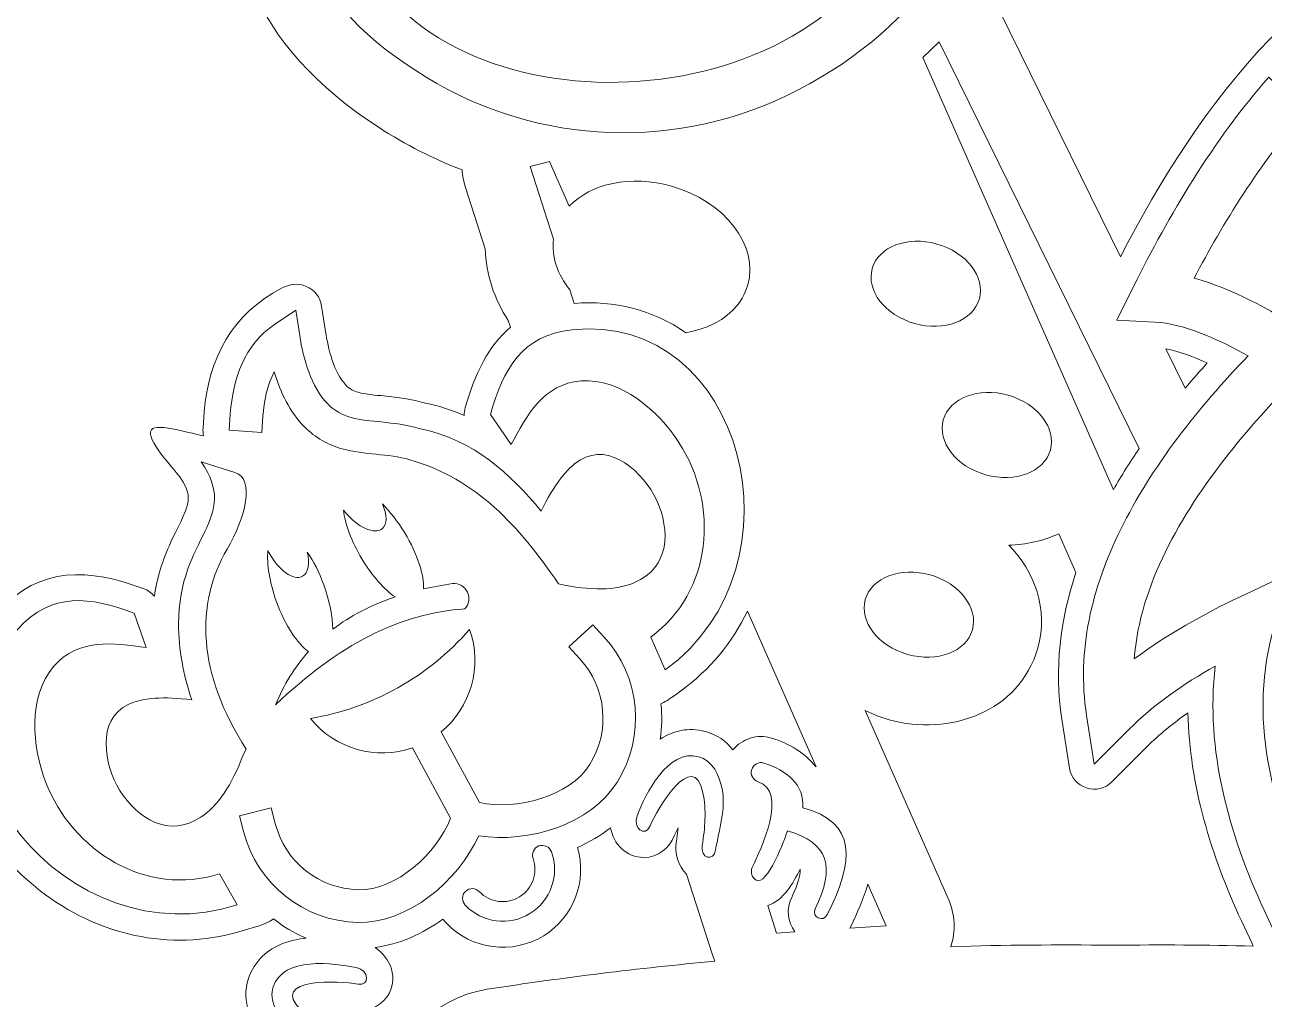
# Model space of a CAD drawing. Header units: millimetres. Extents: x -1461 to 1461, y -777 to 775.
# Drawn here: x 772.28 to 818.69, y -595.21 to -558.74 of the extents above; entities that cross this region are included whole.
import ezdxf

# ---------------------------------------------------------------- set-up
doc = ezdxf.new("R2010")
doc.units = ezdxf.units.MM
doc.header["$MEASUREMENT"] = 0
doc.layers.add('Camada 1', color=7, linetype='Continuous')

msp = doc.modelspace()

# ---------------------------------------------------------------- linework, layer by layer
at = {"layer": 'Camada 1', "color": 250, "lineweight": 20}
for points, knots in [([(691.8605, -626.2493), (691.8605, -626.2493), (691.8605, -775.1065), (691.8605, -775.1065), (691.8605, -775.1065), (691.8605, -775.1065), (931.8605, -775.1065), (931.8605, -775.1065), (931.8605, -775.1065), (931.8605, -775.1065), (931.8605, -626.2493), (931.8605, -626.2493), (931.8605, -626.2493), (931.8605, -626.2493), (928.8605, -626.2493), (928.8605, -626.2493), (928.8605, -626.2493), (928.8605, -626.2493), (928.8605, -497.6779), (928.8605, -497.6779), (928.8605, -497.6779), (928.8605, -497.6779), (931.8605, -497.6779), (931.8605, -497.6779), (931.8605, -497.6779), (931.8605, -497.6779), (931.8605, -465.1065), (931.8605, -465.1065), (931.8605, -465.1065), (931.8605, -465.1065), (691.8605, -465.1065), (691.8605, -465.1065), (691.8605, -465.1065), (691.8605, -465.1065), (691.8605, -497.6779), (691.8605, -497.6779), (691.8605, -497.6779), (691.8605, -497.6779), (694.8605, -497.6779), (694.8605, -497.6779), (694.8605, -497.6779), (694.8605, -497.6779), (694.8605, -626.2493), (694.8605, -626.2493), (694.8605, -626.2493), (694.8605, -626.2493), (691.8605, -626.2493), (691.8605, -626.2493)], [0, 0, 0, 0, 0.0769231, 0.0769231, 0.0769231, 0.0769231, 0.1538462, 0.1538462, 0.1538462, 0.1538462, 0.2307692, 0.2307692, 0.2307692, 0.2307692, 0.3076923, 0.3076923, 0.3076923, 0.3076923, 0.3846154, 0.3846154, 0.3846154, 0.3846154, 0.4615385, 0.4615385, 0.4615385, 0.4615385, 0.5384615, 0.5384615, 0.5384615, 0.5384615, 0.6153846, 0.6153846, 0.6153846, 0.6153846, 0.6923077, 0.6923077, 0.6923077, 0.6923077, 0.7692308, 0.7692308, 0.7692308, 0.7692308, 0.8461538, 0.8461538, 0.8461538, 0.8461538, 1, 1, 1, 1]), ([(780.0967, -523.4378), (778.2254, -524.8048), (777.8983, -527.4819), (778.8673, -529.5716), (778.8673, -529.5716), (779.4244, -530.7725), (780.4065, -531.7722), (781.5682, -532.3018), (781.5682, -532.3018), (781.0234, -532.9673), (780.5572, -533.6968), (780.1696, -534.4728), (780.1696, -534.4728), (779.0584, -533.9412), (777.6865, -534.0838), (776.703, -534.9444), (776.703, -534.9444), (775.1541, -536.2992), (773.9763, -537.9622), (773.3576, -539.9353), (773.3576, -539.9353), (773.028, -540.9866), (772.9475, -541.9935), (773.0852, -543.0838), (773.0852, -543.0838), (773.1803, -543.8348), (773.3829, -544.5697), (773.4606, -545.3193), (773.4606, -545.3193), (773.4863, -545.5622), (773.5066, -545.83), (773.4763, -546.0793), (773.4763, -546.0793), (773.3972, -546.2066), (773.2732, -546.3578), (773.1935, -546.4633), (773.1935, -546.4633), (772.6944, -547.1264), (772.2837, -547.7505), (772.0789, -548.5726), (772.0789, -548.5726), (771.9008, -549.2868), (771.9223, -550.0174), (772.1399, -550.7209), (772.1399, -550.7209), (772.9673, -553.3944), (776.1002, -554.4793), (778.4374, -552.9878), (778.4374, -552.9878), (779.3667, -552.3949), (779.6644, -551.7883), (780.188, -550.9948), (780.188, -550.9948), (780.4261, -550.9093), (780.7548, -550.8338), (780.9605, -550.7677), (780.9605, -550.7677), (780.9605, -550.7677), (781.1281, -550.7089), (781.1281, -550.7089), (781.1281, -550.7089), (778.9822, -555.4018), (780.87, -559.5652), (785.5444, -562.5903), (785.5444, -562.5903), (786.5352, -563.2316), (787.5793, -563.7615), (788.6575, -564.1782), (788.6575, -564.1782), (788.6705, -564.3929), (788.7116, -564.6095), (788.782, -564.8275), (788.782, -564.8275), (788.782, -564.8275), (789.5215, -567.1254), (789.5215, -567.1254), (789.5215, -567.1254), (789.5443, -568.0835), (789.8607, -569.0096), (790.3865, -569.8141), (790.3865, -569.8141), (790.3865, -569.8141), (790.4673, -570.0651), (790.4673, -570.0651), (790.4673, -570.0651), (789.627, -570.7651), (789.1298, -571.8209), (788.7758, -573.063), (788.7758, -573.063), (788.7464, -573.1653), (788.7334, -573.2673), (788.7364, -573.3662), (788.7364, -573.3662), (788.2878, -573.1717), (787.8069, -573.0152), (787.2835, -572.9017), (787.2835, -572.9017), (786.7703, -572.7552), (786.2546, -572.6891), (785.7247, -572.6362), (785.7247, -572.6362), (785.4152, -572.6052), (785.0658, -572.5809), (784.7663, -572.4968), (784.7663, -572.4968), (784.586, -572.4463), (784.451, -572.3771), (784.3182, -572.2431), (784.3182, -572.2431), (783.854, -571.7769), (783.6393, -570.8543), (783.5414, -570.2242), (783.5414, -570.2242), (783.5414, -570.2242), (783.3946, -569.2798), (783.3946, -569.2798), (783.3946, -569.2798), (783.3419, -568.9404), (783.1368, -568.6731), (782.8222, -568.5346), (782.8222, -568.5346), (782.4947, -568.3906), (782.1877, -568.4594), (781.8983, -568.6075), (781.8983, -568.6075), (780.0789, -569.5371), (779.1526, -571.219), (779.0022, -573.2307), (779.0022, -573.2307), (779.0022, -573.2307), (778.9569, -573.8403), (778.9569, -573.8403), (778.9569, -573.8403), (778.9494, -573.9377), (778.9567, -574.0327), (778.977, -574.1238), (778.977, -574.1238), (778.6362, -574.0878), (777.2359, -573.6148), (777.0249, -573.9028), (777.0249, -573.9028), (776.7726, -574.2469), (777.8368, -575.3098), (778.0817, -575.6589), (778.0817, -575.6589), (778.2687, -575.9261), (778.4432, -576.2334), (778.3967, -576.5698), (778.3967, -576.5698), (778.3377, -577.0005), (777.9377, -577.6912), (777.7519, -578.0992), (777.7519, -578.0992), (777.4416, -578.7795), (777.2348, -579.4353), (777.1332, -580.1323), (777.1332, -580.1323), (777.0265, -580.0034), (776.8872, -579.9059), (776.7181, -579.8437), (776.7181, -579.8437), (774.6896, -579.0973), (772.8676, -578.9746), (771.2944, -580.7038), (771.2944, -580.7038), (770.1793, -581.9302), (769.5644, -583.4404), (769.5963, -585.1042), (769.5963, -585.1042), (769.6433, -587.5758), (771.0988, -589.8649), (773.0517, -591.3027), (773.0517, -591.3027), (775.2223, -592.901), (777.9521, -593.4525), (780.5396, -592.6146), (780.5396, -592.6146), (780.8727, -592.5067), (781.2422, -592.4547), (781.5976, -592.2073), (781.5976, -592.2073), (782.0733, -592.5847), (782.2304, -592.6598), (782.8191, -592.9286), (782.8191, -592.9286), (782.2048, -592.9937), (781.6245, -593.1872), (781.1882, -593.6006), (781.1882, -593.6006), (780.9417, -593.8342), (780.7617, -594.1206), (780.6551, -594.4431), (780.6551, -594.4431), (780.5127, -594.8744), (780.5355, -595.2957), (780.6678, -595.6877), (780.6678, -595.6877), (780.1338, -595.7393), (779.6593, -596.1096), (779.5027, -596.656), (779.5027, -596.656), (779.2252, -597.6238), (779.3016, -598.6985), (779.9467, -599.4239), (779.9467, -599.4239), (779.8324, -600.0974), (779.8915, -600.7843), (780.2746, -601.3889), (780.2746, -601.3889), (780.9921, -602.5217), (782.516, -602.8398), (783.7512, -602.99), (783.7512, -602.99), (784.6698, -603.1022), (785.3866, -602.2556), (785.0997, -601.3791), (785.0997, -601.3791), (784.951, -600.9244), (784.5546, -600.6064), (784.0807, -600.5484), (784.0807, -600.5484), (783.857, -600.5209), (783.2586, -600.4267), (783.0208, -600.231), (783.0208, -600.231), (783.7613, -600.3263), (784.7561, -600.3692), (785.1417, -599.5677), (785.1417, -599.5677), (785.2102, -599.4253), (785.2475, -599.2702), (785.2528, -599.1125), (785.2528, -599.1125), (785.2649, -598.7299), (785.1007, -598.3659), (784.835, -598.1057), (784.835, -598.1057), (785.027, -598.021), (785.1986, -597.8835), (785.3291, -597.6906), (785.3291, -597.6906), (785.8063, -596.9886), (785.4185, -596.1115), (784.6857, -595.7863), (784.6857, -595.7863), (784.6857, -595.7863), (784.2277, -595.5678), (784.2277, -595.5678), (784.2277, -595.5678), (784.2277, -595.5678), (784.556, -595.6066), (784.556, -595.6066), (784.556, -595.6066), (785.0566, -595.708), (785.5725, -595.5393), (785.8599, -595.1016), (785.8599, -595.1016), (786.2876, -594.4499), (785.9924, -593.6635), (785.3963, -593.2793), (785.3963, -593.2793), (786.3011, -593.1609), (787.1733, -592.7705), (787.9368, -592.2139), (787.9368, -592.2139), (787.9368, -592.2139), (788.0658, -592.3712), (788.0658, -592.3712), (788.0658, -592.3712), (789.0107, -593.3606), (790.5456, -593.5574), (791.7099, -592.8378), (791.7099, -592.8378), (792.8325, -592.1441), (793.3438, -590.7878), (792.9765, -589.535), (792.9765, -589.535), (793.4212, -589.3363), (793.8405, -589.0887), (794.2162, -588.7938), (794.2162, -588.7938), (794.3206, -589.3954), (794.7848, -589.9097), (795.464, -589.9089), (795.464, -589.9089), (795.9874, -589.9077), (796.4113, -589.5685), (796.6012, -589.0941), (796.6012, -589.0941), (796.6012, -589.0941), (796.7477, -588.7986), (796.7477, -588.7986), (796.7477, -588.7986), (796.7477, -588.7986), (796.6804, -589.3011), (796.6804, -589.3011), (796.6804, -589.3011), (796.6037, -589.7599), (796.7502, -590.2263), (797.0525, -590.5328), (797.0525, -590.5328), (797.0525, -590.5328), (798.0124, -593.516), (798.0124, -593.516), (798.0124, -593.516), (798.0124, -593.516), (798.118, -593.7911), (798.118, -593.7911), (798.118, -593.7911), (795.2687, -594.0556), (792.4243, -594.406), (789.594, -594.8424), (789.594, -594.8424), (787.4784, -595.1687), (785.9135, -596.9534), (785.8671, -599.0938), (785.8671, -599.0938), (785.8379, -600.4459), (785.819, -601.7982), (785.81, -603.1506), (785.81, -603.1506), (781.1572, -603.2366), (774.5613, -603.6448), (771.7983, -605.7186), (771.7983, -605.7186), (770.8615, -606.4217), (770.2637, -607.4239), (770.0894, -608.582), (770.0894, -608.582), (769.9467, -609.5313), (770.0317, -610.386), (770.0938, -611.3273), (770.0938, -611.3273), (770.1233, -611.7746), (770.2186, -612.2029), (770.3706, -612.6022), (770.3706, -612.6022), (768.6577, -613.9776), (767.3289, -615.8781), (766.3463, -618.3175), (766.3463, -618.3175), (764.2954, -623.4087), (761.8827, -635.3128), (764.3953, -640.3083), (764.3953, -640.3083), (764.9541, -641.4193), (765.6751, -642.3516), (766.5257, -643.1199), (766.5257, -643.1199), (766.5257, -643.1199), (727.5397, -643.1199), (727.5397, -643.1199), (727.5397, -643.1199), (724.7897, -643.1199), (722.5397, -640.8699), (722.5397, -638.1199), (722.5397, -638.1199), (722.5397, -638.1199), (722.5397, -528.4378), (722.5397, -528.4378), (722.5397, -528.4378), (722.5397, -525.6878), (724.7897, -523.4378), (727.5397, -523.4378), (727.5397, -523.4378), (727.5397, -523.4378), (780.0967, -523.4378), (780.0967, -523.4378)], [0, 0, 0, 0, 0.0107527, 0.0107527, 0.0107527, 0.0107527, 0.0215054, 0.0215054, 0.0215054, 0.0215054, 0.0322581, 0.0322581, 0.0322581, 0.0322581, 0.0430108, 0.0430108, 0.0430108, 0.0430108, 0.0537634, 0.0537634, 0.0537634, 0.0537634, 0.0645161, 0.0645161, 0.0645161, 0.0645161, 0.0752688, 0.0752688, 0.0752688, 0.0752688, 0.0860215, 0.0860215, 0.0860215, 0.0860215, 0.0967742, 0.0967742, 0.0967742, 0.0967742, 0.1075269, 0.1075269, 0.1075269, 0.1075269, 0.1182796, 0.1182796, 0.1182796, 0.1182796, 0.1290323, 0.1290323, 0.1290323, 0.1290323, 0.1397849, 0.1397849, 0.1397849, 0.1397849, 0.1505376, 0.1505376, 0.1505376, 0.1505376, 0.1612903, 0.1612903, 0.1612903, 0.1612903, 0.172043, 0.172043, 0.172043, 0.172043, 0.1827957, 0.1827957, 0.1827957, 0.1827957, 0.1935484, 0.1935484, 0.1935484, 0.1935484, 0.2043011, 0.2043011, 0.2043011, 0.2043011, 0.2150538, 0.2150538, 0.2150538, 0.2150538, 0.2258065, 0.2258065, 0.2258065, 0.2258065, 0.2365591, 0.2365591, 0.2365591, 0.2365591, 0.2473118, 0.2473118, 0.2473118, 0.2473118, 0.2580645, 0.2580645, 0.2580645, 0.2580645, 0.2688172, 0.2688172, 0.2688172, 0.2688172, 0.2795699, 0.2795699, 0.2795699, 0.2795699, 0.2903226, 0.2903226, 0.2903226, 0.2903226, 0.3010753, 0.3010753, 0.3010753, 0.3010753, 0.311828, 0.311828, 0.311828, 0.311828, 0.3225806, 0.3225806, 0.3225806, 0.3225806, 0.3333333, 0.3333333, 0.3333333, 0.3333333, 0.344086, 0.344086, 0.344086, 0.344086, 0.3548387, 0.3548387, 0.3548387, 0.3548387, 0.3655914, 0.3655914, 0.3655914, 0.3655914, 0.3763441, 0.3763441, 0.3763441, 0.3763441, 0.3870968, 0.3870968, 0.3870968, 0.3870968, 0.3978495, 0.3978495, 0.3978495, 0.3978495, 0.4086022, 0.4086022, 0.4086022, 0.4086022, 0.4193548, 0.4193548, 0.4193548, 0.4193548, 0.4301075, 0.4301075, 0.4301075, 0.4301075, 0.4408602, 0.4408602, 0.4408602, 0.4408602, 0.4516129, 0.4516129, 0.4516129, 0.4516129, 0.4623656, 0.4623656, 0.4623656, 0.4623656, 0.4731183, 0.4731183, 0.4731183, 0.4731183, 0.483871, 0.483871, 0.483871, 0.483871, 0.4946237, 0.4946237, 0.4946237, 0.4946237, 0.5053763, 0.5053763, 0.5053763, 0.5053763, 0.516129, 0.516129, 0.516129, 0.516129, 0.5268817, 0.5268817, 0.5268817, 0.5268817, 0.5376344, 0.5376344, 0.5376344, 0.5376344, 0.5483871, 0.5483871, 0.5483871, 0.5483871, 0.5591398, 0.5591398, 0.5591398, 0.5591398, 0.5698925, 0.5698925, 0.5698925, 0.5698925, 0.5806452, 0.5806452, 0.5806452, 0.5806452, 0.5913978, 0.5913978, 0.5913978, 0.5913978, 0.6021505, 0.6021505, 0.6021505, 0.6021505, 0.6129032, 0.6129032, 0.6129032, 0.6129032, 0.6236559, 0.6236559, 0.6236559, 0.6236559, 0.6344086, 0.6344086, 0.6344086, 0.6344086, 0.6451613, 0.6451613, 0.6451613, 0.6451613, 0.655914, 0.655914, 0.655914, 0.655914, 0.6666667, 0.6666667, 0.6666667, 0.6666667, 0.6774194, 0.6774194, 0.6774194, 0.6774194, 0.688172, 0.688172, 0.688172, 0.688172, 0.6989247, 0.6989247, 0.6989247, 0.6989247, 0.7096774, 0.7096774, 0.7096774, 0.7096774, 0.7204301, 0.7204301, 0.7204301, 0.7204301, 0.7311828, 0.7311828, 0.7311828, 0.7311828, 0.7419355, 0.7419355, 0.7419355, 0.7419355, 0.7526882, 0.7526882, 0.7526882, 0.7526882, 0.7634409, 0.7634409, 0.7634409, 0.7634409, 0.7741935, 0.7741935, 0.7741935, 0.7741935, 0.7849462, 0.7849462, 0.7849462, 0.7849462, 0.7956989, 0.7956989, 0.7956989, 0.7956989, 0.8064516, 0.8064516, 0.8064516, 0.8064516, 0.8172043, 0.8172043, 0.8172043, 0.8172043, 0.827957, 0.827957, 0.827957, 0.827957, 0.8387097, 0.8387097, 0.8387097, 0.8387097, 0.8494624, 0.8494624, 0.8494624, 0.8494624, 0.8602151, 0.8602151, 0.8602151, 0.8602151, 0.8709677, 0.8709677, 0.8709677, 0.8709677, 0.8817204, 0.8817204, 0.8817204, 0.8817204, 0.8924731, 0.8924731, 0.8924731, 0.8924731, 0.9032258, 0.9032258, 0.9032258, 0.9032258, 0.9139785, 0.9139785, 0.9139785, 0.9139785, 0.9247312, 0.9247312, 0.9247312, 0.9247312, 0.9354839, 0.9354839, 0.9354839, 0.9354839, 0.9462366, 0.9462366, 0.9462366, 0.9462366, 0.9569892, 0.9569892, 0.9569892, 0.9569892, 0.9677419, 0.9677419, 0.9677419, 0.9677419, 0.9784946, 0.9784946, 0.9784946, 0.9784946, 1, 1, 1, 1]), ([(859.4909, -643.1199), (860.3416, -642.3516), (861.0625, -641.4193), (861.6214, -640.3083), (861.6214, -640.3083), (864.1339, -635.3128), (861.7211, -623.4087), (859.6704, -618.3175), (859.6704, -618.3175), (858.6878, -615.8781), (857.3589, -613.9776), (855.646, -612.6022), (855.646, -612.6022), (855.798, -612.2029), (855.8933, -611.7746), (855.9228, -611.3273), (855.9228, -611.3273), (855.985, -610.386), (856.0699, -609.5313), (855.9273, -608.582), (855.9273, -608.582), (855.7529, -607.4239), (855.1551, -606.4217), (854.2183, -605.7186), (854.2183, -605.7186), (852.1706, -604.1816), (848.0168, -603.5598), (844.1096, -603.3056), (844.1096, -603.3056), (844.1096, -603.3056), (845.8052, -602.2955), (845.8052, -602.2955), (845.8052, -602.2955), (846.5927, -601.8266), (847.3308, -601.2787), (848.0049, -600.6608), (848.0049, -600.6608), (848.0049, -600.6608), (848.0074, -600.7971), (848.0074, -600.7971), (848.0074, -600.7971), (848.0074, -600.7971), (848.0113, -602.3625), (848.0113, -602.3625), (848.0113, -602.3625), (848.0122, -602.7017), (848.1779, -602.9926), (848.469, -603.1659), (848.469, -603.1659), (848.7603, -603.3397), (849.0951, -603.3469), (849.3936, -603.186), (849.3936, -603.186), (849.3936, -603.186), (850.7721, -602.4439), (850.7721, -602.4439), (850.7721, -602.4439), (852.769, -601.3689), (854.5221, -599.8678), (855.8756, -598.0471), (855.8756, -598.0471), (857.0102, -596.521), (857.8497, -594.785), (858.3224, -592.942), (858.3224, -592.942), (858.4389, -592.4877), (858.533, -592.0294), (858.6045, -591.5685), (858.6045, -591.5685), (858.6045, -591.5685), (858.6811, -592.1331), (858.6811, -592.1331), (858.6811, -592.1331), (858.7369, -592.5421), (859.0357, -592.8551), (859.4416, -592.9294), (859.4416, -592.9294), (859.8476, -593.0036), (860.2382, -592.8164), (860.4347, -592.4539), (860.4347, -592.4539), (860.4347, -592.4539), (861.802, -589.9327), (861.802, -589.9327), (861.802, -589.9327), (863.0257, -587.6764), (863.5556, -585.1031), (863.3005, -582.5477), (863.3005, -582.5477), (863.1175, -580.7151), (862.5444, -578.9642), (861.6384, -577.3881), (861.6384, -577.3881), (861.7058, -577.3581), (861.7709, -577.3194), (861.833, -577.2721), (861.833, -577.2721), (862.079, -577.0854), (862.2093, -576.817), (862.2035, -576.5082), (862.2035, -576.5082), (862.2035, -576.5082), (862.1802, -575.2251), (862.1802, -575.2251), (862.1802, -575.2251), (862.0878, -570.1918), (859.7332, -562.6445), (854.823, -560.3606), (854.823, -560.3606), (853.9232, -559.9423), (852.9734, -559.7133), (852.0021, -559.6666), (852.0021, -559.6666), (852.4449, -556.524), (851.3413, -553.3518), (849.0445, -551.0893), (849.0445, -551.0893), (849.0445, -551.0893), (847.9297, -549.9913), (847.9297, -549.9913), (847.9297, -549.9913), (847.6881, -549.7535), (847.3651, -549.6666), (847.0369, -549.7512), (847.0369, -549.7512), (846.7087, -549.8362), (846.4679, -550.0687), (846.372, -550.3939), (846.372, -550.3939), (846.372, -550.3939), (845.9292, -551.8947), (845.9292, -551.8947), (845.9292, -551.8947), (845.6842, -552.7251), (845.402, -553.5441), (845.084, -554.349), (845.084, -554.349), (844.1077, -553.2589), (842.8858, -552.3999), (841.5231, -551.8353), (841.5231, -551.8353), (838.8624, -550.7329), (835.8199, -550.8089), (833.2218, -552.0552), (833.2218, -552.0552), (833.2218, -552.0552), (832.1435, -552.5725), (832.1435, -552.5725), (832.1435, -552.5725), (831.8749, -552.7014), (831.6979, -552.9249), (831.6333, -553.2157), (831.6333, -553.2157), (831.5693, -553.5065), (831.6355, -553.7835), (831.8246, -554.0136), (831.8246, -554.0136), (831.8246, -554.0136), (832.4266, -554.7456), (832.4266, -554.7456), (832.4266, -554.7456), (830.7537, -554.3585), (829.0309, -554.2555), (827.3064, -554.5326), (827.3064, -554.5326), (820.671, -555.6051), (816.2094, -561.7891), (813.3087, -567.4258), (813.3087, -567.4258), (813.3087, -567.4258), (808.8025, -558.2667), (808.8025, -558.2667), (808.8025, -558.2667), (808.8025, -558.2667), (808.6602, -558.0119), (808.6602, -558.0119), (808.6602, -558.0119), (809.1181, -557.3337), (809.5203, -556.6145), (809.8575, -555.8555), (809.8575, -555.8555), (811.1879, -552.8612), (811.3863, -549.3087), (809.8537, -546.3467), (809.8537, -546.3467), (809.8537, -546.3467), (809.7742, -546.1964), (809.7742, -546.1964), (809.7742, -546.1964), (812.2785, -545.9139), (814.5567, -544.2394), (814.6188, -541.5072), (814.6188, -541.5072), (814.6496, -540.1356), (814.049, -538.8572), (813.0284, -537.9521), (813.0284, -537.9521), (812.0495, -537.0838), (810.7956, -536.6423), (809.503, -536.5398), (809.503, -536.5398), (809.2858, -536.5227), (809.0681, -536.5132), (808.8503, -536.5098), (808.8503, -536.5098), (806.9231, -533.3398), (804.4627, -530.5859), (800.8559, -529.2635), (800.8559, -529.2635), (799.3265, -528.6239), (797.5047, -529.197), (796.5915, -530.5095), (796.5915, -530.5095), (796.1314, -530.2382), (795.6589, -529.9883), (795.1746, -529.7629), (795.1746, -529.7629), (795.1746, -529.7629), (795.1475, -529.75), (795.1475, -529.75), (795.1475, -529.75), (796.215, -528.2938), (796.2865, -526.199), (795.4962, -524.4954), (795.4962, -524.4954), (795.3223, -524.1205), (795.1069, -523.7653), (794.8577, -523.4378), (794.8577, -523.4378), (794.8577, -523.4378), (896.1814, -523.4378), (896.1814, -523.4378), (896.1814, -523.4378), (898.9314, -523.4378), (901.1814, -525.6878), (901.1814, -528.4378), (901.1814, -528.4378), (901.1814, -528.4378), (901.1814, -638.1199), (901.1814, -638.1199), (901.1814, -638.1199), (901.1814, -640.8699), (898.9314, -643.1199), (896.1814, -643.1199), (896.1814, -643.1199), (896.1814, -643.1199), (859.4909, -643.1199), (859.4909, -643.1199)], [0, 0, 0, 0, 0.015873, 0.015873, 0.015873, 0.015873, 0.031746, 0.031746, 0.031746, 0.031746, 0.047619, 0.047619, 0.047619, 0.047619, 0.0634921, 0.0634921, 0.0634921, 0.0634921, 0.0793651, 0.0793651, 0.0793651, 0.0793651, 0.0952381, 0.0952381, 0.0952381, 0.0952381, 0.1111111, 0.1111111, 0.1111111, 0.1111111, 0.1269841, 0.1269841, 0.1269841, 0.1269841, 0.1428571, 0.1428571, 0.1428571, 0.1428571, 0.1587302, 0.1587302, 0.1587302, 0.1587302, 0.1746032, 0.1746032, 0.1746032, 0.1746032, 0.1904762, 0.1904762, 0.1904762, 0.1904762, 0.2063492, 0.2063492, 0.2063492, 0.2063492, 0.2222222, 0.2222222, 0.2222222, 0.2222222, 0.2380952, 0.2380952, 0.2380952, 0.2380952, 0.2539683, 0.2539683, 0.2539683, 0.2539683, 0.2698413, 0.2698413, 0.2698413, 0.2698413, 0.2857143, 0.2857143, 0.2857143, 0.2857143, 0.3015873, 0.3015873, 0.3015873, 0.3015873, 0.3174603, 0.3174603, 0.3174603, 0.3174603, 0.3333333, 0.3333333, 0.3333333, 0.3333333, 0.3492063, 0.3492063, 0.3492063, 0.3492063, 0.3650794, 0.3650794, 0.3650794, 0.3650794, 0.3809524, 0.3809524, 0.3809524, 0.3809524, 0.3968254, 0.3968254, 0.3968254, 0.3968254, 0.4126984, 0.4126984, 0.4126984, 0.4126984, 0.4285714, 0.4285714, 0.4285714, 0.4285714, 0.4444444, 0.4444444, 0.4444444, 0.4444444, 0.4603175, 0.4603175, 0.4603175, 0.4603175, 0.4761905, 0.4761905, 0.4761905, 0.4761905, 0.4920635, 0.4920635, 0.4920635, 0.4920635, 0.5079365, 0.5079365, 0.5079365, 0.5079365, 0.5238095, 0.5238095, 0.5238095, 0.5238095, 0.5396825, 0.5396825, 0.5396825, 0.5396825, 0.5555556, 0.5555556, 0.5555556, 0.5555556, 0.5714286, 0.5714286, 0.5714286, 0.5714286, 0.5873016, 0.5873016, 0.5873016, 0.5873016, 0.6031746, 0.6031746, 0.6031746, 0.6031746, 0.6190476, 0.6190476, 0.6190476, 0.6190476, 0.6349206, 0.6349206, 0.6349206, 0.6349206, 0.6507937, 0.6507937, 0.6507937, 0.6507937, 0.6666667, 0.6666667, 0.6666667, 0.6666667, 0.6825397, 0.6825397, 0.6825397, 0.6825397, 0.6984127, 0.6984127, 0.6984127, 0.6984127, 0.7142857, 0.7142857, 0.7142857, 0.7142857, 0.7301587, 0.7301587, 0.7301587, 0.7301587, 0.7460317, 0.7460317, 0.7460317, 0.7460317, 0.7619048, 0.7619048, 0.7619048, 0.7619048, 0.7777778, 0.7777778, 0.7777778, 0.7777778, 0.7936508, 0.7936508, 0.7936508, 0.7936508, 0.8095238, 0.8095238, 0.8095238, 0.8095238, 0.8253968, 0.8253968, 0.8253968, 0.8253968, 0.8412698, 0.8412698, 0.8412698, 0.8412698, 0.8571429, 0.8571429, 0.8571429, 0.8571429, 0.8730159, 0.8730159, 0.8730159, 0.8730159, 0.8888889, 0.8888889, 0.8888889, 0.8888889, 0.9047619, 0.9047619, 0.9047619, 0.9047619, 0.9206349, 0.9206349, 0.9206349, 0.9206349, 0.9365079, 0.9365079, 0.9365079, 0.9365079, 0.952381, 0.952381, 0.952381, 0.952381, 0.968254, 0.968254, 0.968254, 0.968254, 1, 1, 1, 1]), ([(802.1505, -543.7647), (810.8595, -545.3532), (810.5177, -556.7579), (800.7833, -561.4048), (800.7833, -561.4048), (796.3167, -563.5369), (791.0602, -563.1777), (786.9248, -560.4576), (786.9248, -560.4576), (782.5131, -557.6466), (781.6308, -554.2528), (784.2769, -550.276), (784.2769, -550.276), (782.0673, -560.8707), (795.3586, -563.3639), (801.9864, -558.5423), (801.9864, -558.5423), (804.3195, -556.8453), (806.0938, -554.7781), (806.6792, -551.8997), (806.6792, -551.8997), (807.3485, -548.6059), (805.8393, -545.8944), (802.1505, -543.7647)], [0, 0, 0, 0, 0.1428571, 0.1428571, 0.1428571, 0.1428571, 0.2857143, 0.2857143, 0.2857143, 0.2857143, 0.4285714, 0.4285714, 0.4285714, 0.4285714, 0.5714286, 0.5714286, 0.5714286, 0.5714286, 0.7142857, 0.7142857, 0.7142857, 0.7142857, 1, 1, 1, 1]), ([(806.5231, -559.3878), (806.5231, -559.3878), (814.0086, -574.6031), (814.0086, -574.6031), (814.0086, -574.6031), (813.6647, -575.1054), (813.3414, -575.6193), (813.0413, -576.1449), (813.0413, -576.1449), (813.0413, -576.1449), (805.9046, -559.9711), (805.9046, -559.9711), (805.9046, -559.9711), (805.9046, -559.9711), (806.5231, -559.3878), (806.5231, -559.3878)], [0, 0, 0, 0, 0.2, 0.2, 0.2, 0.2, 0.4, 0.4, 0.4, 0.4, 0.6, 0.6, 0.6, 0.6, 1, 1, 1, 1]), ([(819.065, -581.2819), (818.0647, -584.5772), (818.9817, -588.068), (820.3879, -591.0974), (820.3879, -591.0974), (820.3879, -591.0974), (820.783, -591.9481), (820.783, -591.9481), (820.783, -591.9481), (820.783, -591.9481), (819.0815, -592.7378), (819.0815, -592.7378), (819.0815, -592.7378), (819.0815, -592.7378), (818.6868, -591.8873), (818.6868, -591.8873), (818.6868, -591.8873), (817.36, -589.0293), (816.4835, -585.8719), (816.8524, -582.7447), (816.8524, -582.7447), (815.6803, -583.4085), (814.5456, -584.1902), (813.6282, -585.1094), (813.6282, -585.1094), (813.6282, -585.1094), (812.3234, -586.4161), (812.3234, -586.4161), (812.3234, -586.4161), (812.3234, -586.4161), (812.0378, -584.5918), (812.0378, -584.5918), (812.0378, -584.5918), (811.6589, -582.1725), (812.2414, -579.8149), (813.3068, -577.6437), (813.3068, -577.6437), (814.4753, -575.262), (816.2273, -573.0686), (818.0838, -571.1346), (818.0838, -571.1346), (816.9931, -570.5211), (815.69, -569.9288), (814.5981, -569.8721), (814.5981, -569.8721), (814.5981, -569.8721), (813.1702, -569.7981), (813.1702, -569.7981), (813.1702, -569.7981), (813.1702, -569.7981), (813.8071, -568.5178), (813.8071, -568.5178), (813.8071, -568.5178), (815.1028, -565.9124), (816.7674, -563.0747), (818.8602, -560.6995), (818.8602, -560.6995), (818.8602, -560.6995), (820.1766, -562.042), (820.1766, -562.042), (820.1766, -562.042), (818.5213, -563.9433), (817.1553, -566.1611), (816.0624, -568.2295), (816.0624, -568.2295), (817.4931, -568.6184), (818.9364, -569.421), (820.0908, -570.1511), (820.0908, -570.1511), (820.0908, -570.1511), (821.088, -570.7819), (821.088, -570.7819), (821.088, -570.7819), (821.088, -570.7819), (820.2483, -571.6109), (820.2483, -571.6109), (820.2483, -571.6109), (818.2448, -573.5897), (816.2386, -575.9267), (814.9906, -578.47), (814.9906, -578.47), (814.3686, -579.7376), (813.9247, -581.0875), (813.8208, -582.477), (813.8208, -582.477), (815.0462, -581.5611), (816.4211, -580.8006), (817.7652, -580.1623), (817.7652, -580.1623), (817.7652, -580.1623), (819.6807, -579.2526), (819.6807, -579.2526), (819.6807, -579.2526), (819.6807, -579.2526), (819.065, -581.2819), (819.065, -581.2819)], [0, 0, 0, 0, 0.04, 0.04, 0.04, 0.04, 0.08, 0.08, 0.08, 0.08, 0.12, 0.12, 0.12, 0.12, 0.16, 0.16, 0.16, 0.16, 0.2, 0.2, 0.2, 0.2, 0.24, 0.24, 0.24, 0.24, 0.28, 0.28, 0.28, 0.28, 0.32, 0.32, 0.32, 0.32, 0.36, 0.36, 0.36, 0.36, 0.4, 0.4, 0.4, 0.4, 0.44, 0.44, 0.44, 0.44, 0.48, 0.48, 0.48, 0.48, 0.52, 0.52, 0.52, 0.52, 0.56, 0.56, 0.56, 0.56, 0.6, 0.6, 0.6, 0.6, 0.64, 0.64, 0.64, 0.64, 0.68, 0.68, 0.68, 0.68, 0.72, 0.72, 0.72, 0.72, 0.76, 0.76, 0.76, 0.76, 0.8, 0.8, 0.8, 0.8, 0.84, 0.84, 0.84, 0.84, 0.88, 0.88, 0.88, 0.88, 0.92, 0.92, 0.92, 0.92, 1, 1, 1, 1]), ([(796.5006, -564.7849), (798.4925, -565.3464), (799.7693, -566.9997), (799.3526, -568.4777), (799.3526, -568.4777), (799.0836, -569.4321), (798.174, -570.0802), (797.0269, -570.2681), (797.0269, -570.2681), (795.7953, -569.4019), (794.3456, -569.053), (792.8485, -569.1723), (792.8485, -569.1723), (792.8485, -569.1723), (792.6846, -568.6633), (792.6846, -568.6633), (792.6846, -568.6633), (792.2283, -568.0852), (791.998, -567.4184), (792.0747, -566.7675), (792.0747, -566.7675), (792.0747, -566.7675), (791.2, -564.0496), (791.2, -564.0496), (791.2, -564.0496), (791.2, -564.0496), (791.9274, -563.8602), (791.9274, -563.8602), (791.9274, -563.8602), (791.9274, -563.8602), (792.6648, -565.5341), (792.6648, -565.5341), (792.6648, -565.5341), (793.4719, -564.6895), (794.9745, -564.3544), (796.5006, -564.7849)], [0, 0, 0, 0, 0.1, 0.1, 0.1, 0.1, 0.2, 0.2, 0.2, 0.2, 0.3, 0.3, 0.3, 0.3, 0.4, 0.4, 0.4, 0.4, 0.5, 0.5, 0.5, 0.5, 0.6, 0.6, 0.6, 0.6, 0.7, 0.7, 0.7, 0.7, 0.8, 0.8, 0.8, 0.8, 1, 1, 1, 1]), ([(806.436, -566.9484), (807.5437, -567.2606), (808.2536, -568.1798), (808.0217, -569.0016), (808.0217, -569.0016), (807.7902, -569.8235), (806.7045, -570.2364), (805.5968, -569.9241), (805.5968, -569.9241), (804.4893, -569.6115), (803.7796, -568.6926), (804.0111, -567.8708), (804.0111, -567.8708), (804.2431, -567.0489), (805.3285, -566.6358), (806.436, -566.9484)], [0, 0, 0, 0, 0.2, 0.2, 0.2, 0.2, 0.4, 0.4, 0.4, 0.4, 0.6, 0.6, 0.6, 0.6, 1, 1, 1, 1]), ([(793.0689, -575.0366), (794.2063, -574.3344), (795.4643, -575.527), (795.9281, -576.5201), (795.9281, -576.5201), (796.4721, -577.6858), (796.425, -579.0541), (795.1076, -579.6216), (795.1076, -579.6216), (794.4162, -579.9194), (793.4688, -579.9339), (792.2652, -579.6646), (792.2652, -579.6646), (790.7677, -577.4829), (789.2029, -575.7557), (786.7024, -575.024), (786.7024, -575.024), (785.8798, -574.7835), (785.0021, -574.8491), (784.1705, -574.6152), (784.1705, -574.6152), (783.6239, -574.4613), (783.1599, -574.1991), (782.758, -573.795), (782.758, -573.795), (782.2031, -573.2374), (781.8513, -572.5034), (781.6251, -571.7385), (781.6251, -571.7385), (781.3522, -572.236), (781.2389, -572.8322), (781.1968, -573.3949), (781.1968, -573.3949), (781.1968, -573.3949), (781.1515, -574.0045), (781.1515, -574.0045), (781.1515, -574.0045), (781.1515, -574.0045), (779.9321, -573.9135), (779.9321, -573.9135), (779.9321, -573.9135), (779.9321, -573.9135), (779.9775, -573.3033), (779.9775, -573.3033), (779.9775, -573.3033), (780.0751, -572.0006), (780.4983, -570.714), (781.6322, -569.9596), (781.6322, -569.9596), (781.6322, -569.9596), (782.4283, -569.4299), (782.4283, -569.4299), (782.4283, -569.4299), (782.4283, -569.4299), (782.575, -570.3749), (782.575, -570.3749), (782.575, -570.3749), (782.7089, -571.2382), (782.989, -572.294), (783.6247, -572.9334), (783.6247, -572.9334), (783.8776, -573.1876), (784.1579, -573.3418), (784.5016, -573.4386), (784.5016, -573.4386), (784.8624, -573.54), (785.2547, -573.5721), (785.627, -573.6092), (785.627, -573.6092), (786.1093, -573.6576), (786.5779, -573.7145), (787.0454, -573.8508), (787.0454, -573.8508), (789.1429, -574.2958), (790.4447, -575.5443), (791.6198, -576.9466), (791.6198, -576.9466), (792.0821, -575.9841), (792.5653, -575.3472), (793.0689, -575.0366)], [0, 0, 0, 0, 0.047619, 0.047619, 0.047619, 0.047619, 0.0952381, 0.0952381, 0.0952381, 0.0952381, 0.1428571, 0.1428571, 0.1428571, 0.1428571, 0.1904762, 0.1904762, 0.1904762, 0.1904762, 0.2380952, 0.2380952, 0.2380952, 0.2380952, 0.2857143, 0.2857143, 0.2857143, 0.2857143, 0.3333333, 0.3333333, 0.3333333, 0.3333333, 0.3809524, 0.3809524, 0.3809524, 0.3809524, 0.4285714, 0.4285714, 0.4285714, 0.4285714, 0.4761905, 0.4761905, 0.4761905, 0.4761905, 0.5238095, 0.5238095, 0.5238095, 0.5238095, 0.5714286, 0.5714286, 0.5714286, 0.5714286, 0.6190476, 0.6190476, 0.6190476, 0.6190476, 0.6666667, 0.6666667, 0.6666667, 0.6666667, 0.7142857, 0.7142857, 0.7142857, 0.7142857, 0.7619048, 0.7619048, 0.7619048, 0.7619048, 0.8095238, 0.8095238, 0.8095238, 0.8095238, 0.8571429, 0.8571429, 0.8571429, 0.8571429, 0.9047619, 0.9047619, 0.9047619, 0.9047619, 1, 1, 1, 1]), ([(792.7732, -570.1616), (799.196, -569.4691), (801.6381, -578.9914), (796.2642, -582.8871), (796.2642, -582.8871), (796.2642, -582.8871), (795.7161, -581.6584), (795.7161, -581.6584), (795.7161, -581.6584), (798.031, -579.9807), (798.2913, -576.715), (796.7733, -574.3747), (796.7733, -574.3747), (796.013, -573.2022), (794.6095, -571.952), (793.1109, -572.0721), (793.1109, -572.0721), (791.7075, -572.1845), (791.072, -573.3558), (790.4953, -574.4547), (790.4953, -574.4547), (790.4953, -574.4547), (789.7163, -573.3313), (789.7163, -573.3313), (789.7163, -573.3313), (790.2033, -571.6217), (790.8851, -570.3652), (792.7732, -570.1616)], [0, 0, 0, 0, 0.125, 0.125, 0.125, 0.125, 0.25, 0.25, 0.25, 0.25, 0.375, 0.375, 0.375, 0.375, 0.5, 0.5, 0.5, 0.5, 0.625, 0.625, 0.625, 0.625, 0.75, 0.75, 0.75, 0.75, 1, 1, 1, 1]), ([(815.0015, -570.8663), (815.505, -570.9642), (816.0469, -571.1689), (816.5536, -571.4015), (816.5536, -571.4015), (816.277, -571.7099), (816.0003, -572.0257), (815.7296, -572.3465), (815.7296, -572.3465), (815.7296, -572.3465), (815.0015, -570.8663), (815.0015, -570.8663)], [0, 0, 0, 0, 0.25, 0.25, 0.25, 0.25, 0.5, 0.5, 0.5, 0.5, 1, 1, 1, 1]), ([(806.6715, -573.5306), (806.9032, -572.7087), (807.9887, -572.2956), (809.0961, -572.6082), (809.0961, -572.6082), (810.2038, -572.9204), (810.9138, -573.8396), (810.6821, -574.6614), (810.6821, -574.6614), (810.4504, -575.4833), (809.3649, -575.8962), (808.2573, -575.5839), (808.2573, -575.5839), (807.1498, -575.2716), (806.4398, -574.3522), (806.6715, -573.5306)], [0, 0, 0, 0, 0.2, 0.2, 0.2, 0.2, 0.4, 0.4, 0.4, 0.4, 0.6, 0.6, 0.6, 0.6, 1, 1, 1, 1]), ([(780.1514, -575.4984), (780.9164, -575.7397), (780.5429, -577.1979), (779.8582, -578.3647), (779.8582, -578.3647), (778.6549, -580.4133), (778.7483, -583.0418), (780.5759, -585.8499), (780.5759, -585.8499), (780.5759, -585.8499), (780.471, -586.042), (780.471, -586.042), (780.471, -586.042), (780.0367, -587.1962), (779.5062, -587.9815), (778.8786, -588.3964), (778.8786, -588.3964), (777.6821, -589.1881), (776.5114, -588.4782), (775.8339, -587.3845), (775.8339, -587.3845), (775.2564, -586.4529), (774.9475, -584.7473), (776.1583, -584.1799), (776.1583, -584.1799), (776.6917, -583.9297), (777.485, -583.8736), (778.5375, -584.0116), (778.5375, -584.0116), (778.2169, -583.0759), (778.0395, -582.1109), (778.038, -581.1766), (778.038, -581.1766), (778.0336, -577.9092), (780.3821, -577.238), (778.8825, -575.0981), (778.8825, -575.0981), (778.8825, -575.0981), (780.1514, -575.4984), (780.1514, -575.4984)], [0, 0, 0, 0, 0.0909091, 0.0909091, 0.0909091, 0.0909091, 0.1818182, 0.1818182, 0.1818182, 0.1818182, 0.2727273, 0.2727273, 0.2727273, 0.2727273, 0.3636364, 0.3636364, 0.3636364, 0.3636364, 0.4545455, 0.4545455, 0.4545455, 0.4545455, 0.5454545, 0.5454545, 0.5454545, 0.5454545, 0.6363636, 0.6363636, 0.6363636, 0.6363636, 0.7272727, 0.7272727, 0.7272727, 0.7272727, 0.8181818, 0.8181818, 0.8181818, 0.8181818, 1, 1, 1, 1]), ([(788.8568, -579.974), (788.9585, -580.1846), (788.9189, -580.4364), (788.7579, -580.6057), (788.7579, -580.6057), (786.369, -580.7563), (784.0074, -581.9539), (781.6729, -584.1974), (781.6729, -584.1974), (781.9791, -583.4418), (782.3894, -582.7774), (782.9043, -582.2035), (782.9043, -582.2035), (782.489, -581.91), (782.0284, -581.2181), (781.7102, -580.3462), (781.7102, -580.3462), (781.4451, -579.6181), (781.337, -578.9216), (781.3838, -578.4248), (781.3838, -578.4248), (781.3838, -578.4248), (781.4187, -578.492), (781.4187, -578.492), (781.4187, -578.492), (781.782, -579.1634), (782.3442, -579.5637), (782.674, -579.385), (782.674, -579.385), (782.8987, -579.2638), (782.9579, -578.9051), (782.8579, -578.4763), (782.8579, -578.4763), (783.0846, -578.8089), (783.2998, -579.2297), (783.473, -579.7041), (783.473, -579.7041), (783.6954, -580.3141), (783.8072, -580.902), (783.8098, -581.3689), (783.8098, -581.3689), (784.4716, -580.8637), (785.2492, -580.46), (786.1439, -580.1584), (786.1439, -580.1584), (785.741, -579.8757), (785.2885, -579.3705), (784.9042, -578.7341), (784.9042, -578.7341), (784.5032, -578.0706), (784.2632, -577.4079), (784.2135, -576.912), (784.2135, -576.912), (784.2135, -576.912), (784.2608, -576.9709), (784.2608, -576.9709), (784.2608, -576.9709), (784.7464, -577.5596), (785.375, -577.8442), (785.6645, -577.6055), (785.6645, -577.6055), (785.8619, -577.4425), (785.8507, -577.0791), (785.6697, -576.6778), (785.6697, -576.6778), (785.9567, -576.9604), (786.2486, -577.3317), (786.5103, -577.7639), (786.5103, -577.7639), (786.99, -578.5591), (787.2397, -579.352), (787.2079, -579.8594), (787.2079, -579.8594), (787.557, -579.7799), (787.9217, -579.7124), (788.3008, -579.6582), (788.3008, -579.6582), (788.5335, -579.6373), (788.7552, -579.763), (788.8568, -579.974)], [0, 0, 0, 0, 0.047619, 0.047619, 0.047619, 0.047619, 0.0952381, 0.0952381, 0.0952381, 0.0952381, 0.1428571, 0.1428571, 0.1428571, 0.1428571, 0.1904762, 0.1904762, 0.1904762, 0.1904762, 0.2380952, 0.2380952, 0.2380952, 0.2380952, 0.2857143, 0.2857143, 0.2857143, 0.2857143, 0.3333333, 0.3333333, 0.3333333, 0.3333333, 0.3809524, 0.3809524, 0.3809524, 0.3809524, 0.4285714, 0.4285714, 0.4285714, 0.4285714, 0.4761905, 0.4761905, 0.4761905, 0.4761905, 0.5238095, 0.5238095, 0.5238095, 0.5238095, 0.5714286, 0.5714286, 0.5714286, 0.5714286, 0.6190476, 0.6190476, 0.6190476, 0.6190476, 0.6666667, 0.6666667, 0.6666667, 0.6666667, 0.7142857, 0.7142857, 0.7142857, 0.7142857, 0.7619048, 0.7619048, 0.7619048, 0.7619048, 0.8095238, 0.8095238, 0.8095238, 0.8095238, 0.8571429, 0.8571429, 0.8571429, 0.8571429, 0.9047619, 0.9047619, 0.9047619, 0.9047619, 1, 1, 1, 1]), ([(811.6342, -579.2489), (811.051, -581.0109), (810.8171, -582.8571), (811.1115, -584.7369), (811.1115, -584.7369), (811.1115, -584.7369), (811.3971, -586.5609), (811.3971, -586.5609), (811.3971, -586.5609), (811.4528, -586.9186), (811.689, -587.1959), (812.0334, -587.3078), (812.0334, -587.3078), (812.3775, -587.4199), (812.7316, -587.3347), (812.9872, -587.0785), (812.9872, -587.0785), (812.9872, -587.0785), (814.2916, -585.7721), (814.2916, -585.7721), (814.2916, -585.7721), (814.7601, -585.3032), (815.2828, -584.8784), (815.8326, -584.4915), (815.8326, -584.4915), (815.8864, -587.1882), (816.7041, -589.844), (817.8361, -592.282), (817.8361, -592.282), (817.8361, -592.282), (818.2308, -593.1328), (818.2308, -593.1328), (818.2308, -593.1328), (818.2308, -593.1328), (818.2802, -593.2263), (818.2802, -593.2263), (818.2802, -593.2263), (816.5387, -593.1831), (814.7994, -593.1726), (813.0639, -593.1943), (813.0639, -593.1943), (813.0639, -593.1943), (813.0078, -593.1937), (813.0078, -593.1937), (813.0078, -593.1937), (813.0078, -593.1937), (812.9527, -593.1943), (812.9527, -593.1943), (812.9527, -593.1943), (810.9584, -593.1676), (808.9552, -593.1867), (806.9504, -593.2477), (806.9504, -593.2477), (807.1465, -592.6619), (807.1151, -592.0399), (806.8527, -591.4437), (806.8527, -591.4437), (806.8527, -591.4437), (803.7532, -584.4072), (803.7532, -584.4072), (803.7532, -584.4072), (804.0397, -584.5503), (804.3398, -584.6669), (804.6485, -584.754), (804.6485, -584.754), (806.8826, -585.384), (809.5337, -584.467), (810.2077, -582.0762), (810.2077, -582.0762), (810.622, -580.6073), (810.1022, -579.2174), (809.1214, -578.2195), (809.1214, -578.2195), (809.7734, -578.2006), (810.4155, -578.0588), (810.993, -577.7955), (810.993, -577.7955), (810.993, -577.7955), (811.6342, -579.2489), (811.6342, -579.2489)], [0, 0, 0, 0, 0.047619, 0.047619, 0.047619, 0.047619, 0.0952381, 0.0952381, 0.0952381, 0.0952381, 0.1428571, 0.1428571, 0.1428571, 0.1428571, 0.1904762, 0.1904762, 0.1904762, 0.1904762, 0.2380952, 0.2380952, 0.2380952, 0.2380952, 0.2857143, 0.2857143, 0.2857143, 0.2857143, 0.3333333, 0.3333333, 0.3333333, 0.3333333, 0.3809524, 0.3809524, 0.3809524, 0.3809524, 0.4285714, 0.4285714, 0.4285714, 0.4285714, 0.4761905, 0.4761905, 0.4761905, 0.4761905, 0.5238095, 0.5238095, 0.5238095, 0.5238095, 0.5714286, 0.5714286, 0.5714286, 0.5714286, 0.6190476, 0.6190476, 0.6190476, 0.6190476, 0.6666667, 0.6666667, 0.6666667, 0.6666667, 0.7142857, 0.7142857, 0.7142857, 0.7142857, 0.7619048, 0.7619048, 0.7619048, 0.7619048, 0.8095238, 0.8095238, 0.8095238, 0.8095238, 0.8571429, 0.8571429, 0.8571429, 0.8571429, 0.9047619, 0.9047619, 0.9047619, 0.9047619, 1, 1, 1, 1]), ([(806.1771, -579.3333), (807.2847, -579.6456), (807.9947, -580.565), (807.7627, -581.3865), (807.7627, -581.3865), (807.5313, -582.2084), (806.4453, -582.6213), (805.3378, -582.3091), (805.3378, -582.3091), (804.2304, -581.9968), (803.5204, -581.0777), (803.7521, -580.2558), (803.7521, -580.2558), (803.9839, -579.4339), (805.0696, -579.0211), (806.1771, -579.3333)], [0, 0, 0, 0, 0.2, 0.2, 0.2, 0.2, 0.4, 0.4, 0.4, 0.4, 0.6, 0.6, 0.6, 0.6, 1, 1, 1, 1]), ([(776.3806, -580.7613), (776.3806, -580.7613), (776.8286, -582.0534), (776.8286, -582.0534), (776.8286, -582.0534), (775.6009, -581.8712), (774.2801, -581.6936), (773.3623, -582.7609), (773.3623, -582.7609), (772.3815, -583.9011), (772.5638, -585.7716), (773.0626, -587.0769), (773.0626, -587.0769), (774.0582, -589.6823), (776.8492, -591.3981), (779.5688, -590.5174), (779.5688, -590.5174), (779.5688, -590.5174), (780.2384, -591.6839), (780.2384, -591.6839), (780.2384, -591.6839), (773.9233, -593.7287), (767.6723, -586.1418), (772.0182, -581.3622), (772.0182, -581.3622), (773.2958, -579.9573), (774.7124, -580.1475), (776.3806, -580.7613)], [0, 0, 0, 0, 0.125, 0.125, 0.125, 0.125, 0.25, 0.25, 0.25, 0.25, 0.375, 0.375, 0.375, 0.375, 0.5, 0.5, 0.5, 0.5, 0.625, 0.625, 0.625, 0.625, 0.75, 0.75, 0.75, 0.75, 1, 1, 1, 1]), ([(799.3409, -580.6906), (799.3409, -580.6906), (801.9084, -586.5202), (801.9084, -586.5202), (801.9084, -586.5202), (801.5079, -586.0104), (800.9009, -585.6431), (800.2457, -585.4403), (800.2457, -585.4403), (799.7025, -585.2724), (799.1332, -585.4664), (798.798, -585.8851), (798.798, -585.8851), (798.5426, -585.5599), (798.202, -585.3101), (797.763, -585.1932), (797.763, -585.1932), (797.1254, -585.023), (796.558, -585.1646), (796.0735, -585.4777), (796.0735, -585.4777), (796.1361, -585.039), (796.1458, -584.5951), (796.1023, -584.1564), (796.1023, -584.1564), (796.3818, -584.0058), (796.3029, -584.0665), (796.8381, -583.6788), (796.8381, -583.6788), (797.9342, -582.8835), (798.7752, -581.8554), (799.3409, -580.6906)], [0, 0, 0, 0, 0.1111111, 0.1111111, 0.1111111, 0.1111111, 0.2222222, 0.2222222, 0.2222222, 0.2222222, 0.3333333, 0.3333333, 0.3333333, 0.3333333, 0.4444444, 0.4444444, 0.4444444, 0.4444444, 0.5555556, 0.5555556, 0.5555556, 0.5555556, 0.6666667, 0.6666667, 0.6666667, 0.6666667, 0.7777778, 0.7777778, 0.7777778, 0.7777778, 1, 1, 1, 1]), ([(788.9344, -581.3742), (789.4297, -582.7686), (788.9802, -584.2978), (787.8697, -585.2086), (787.8697, -585.2086), (787.8697, -585.2086), (789.3016, -587.8567), (789.3016, -587.8567), (789.3016, -587.8567), (790.6814, -588.1459), (792.6802, -587.6415), (793.4315, -586.437), (793.4315, -586.437), (794.2132, -585.1831), (794.0634, -583.5618), (793.0653, -582.4723), (793.0653, -582.4723), (793.0653, -582.4723), (792.6527, -582.0218), (792.6527, -582.0218), (792.6527, -582.0218), (792.6527, -582.0218), (793.5537, -581.1958), (793.5537, -581.1958), (793.5537, -581.1958), (793.5537, -581.1958), (793.9663, -581.6464), (793.9663, -581.6464), (793.9663, -581.6464), (795.3346, -583.1395), (795.5402, -585.3653), (794.4688, -587.0838), (794.4688, -587.0838), (793.4796, -588.6705), (791.1291, -589.3919), (789.2766, -589.0952), (789.2766, -589.0952), (788.5099, -590.8085), (786.6194, -592.3797), (784.75, -592.3387), (784.75, -592.3387), (782.7251, -592.2947), (780.9751, -590.9033), (780.4751, -588.941), (780.4751, -588.941), (780.4751, -588.941), (780.3241, -588.3486), (780.3241, -588.3486), (780.3241, -588.3486), (780.3241, -588.3486), (781.5088, -588.0469), (781.5088, -588.0469), (781.5088, -588.0469), (781.5088, -588.0469), (781.66, -588.6392), (781.66, -588.6392), (781.66, -588.6392), (782.0245, -590.0711), (783.2996, -591.0848), (784.7764, -591.1166), (784.7764, -591.1166), (786.1958, -591.1476), (787.7123, -589.7514), (788.2262, -588.4383), (788.2262, -588.4383), (788.2262, -588.4383), (786.8028, -585.8056), (786.8028, -585.8056), (786.8028, -585.8056), (785.4443, -586.2756), (783.9059, -585.8582), (782.9771, -584.7059), (782.9771, -584.7059), (785.2899, -584.3216), (787.3967, -583.1441), (788.9344, -581.3742)], [0, 0, 0, 0, 0.05, 0.05, 0.05, 0.05, 0.1, 0.1, 0.1, 0.1, 0.15, 0.15, 0.15, 0.15, 0.2, 0.2, 0.2, 0.2, 0.25, 0.25, 0.25, 0.25, 0.3, 0.3, 0.3, 0.3, 0.35, 0.35, 0.35, 0.35, 0.4, 0.4, 0.4, 0.4, 0.45, 0.45, 0.45, 0.45, 0.5, 0.5, 0.5, 0.5, 0.55, 0.55, 0.55, 0.55, 0.6, 0.6, 0.6, 0.6, 0.65, 0.65, 0.65, 0.65, 0.7, 0.7, 0.7, 0.7, 0.75, 0.75, 0.75, 0.75, 0.8, 0.8, 0.8, 0.8, 0.85, 0.85, 0.85, 0.85, 0.9, 0.9, 0.9, 0.9, 1, 1, 1, 1]), ([(797.5116, -586.1379), (798.0445, -586.2797), (798.2881, -586.8446), (798.3905, -587.3358), (798.3905, -587.3358), (798.5456, -588.0791), (798.2696, -588.8751), (798.1479, -589.618), (798.1479, -589.618), (798.0701, -590.093), (797.568, -589.9341), (797.6454, -589.4586), (797.6454, -589.4586), (797.7513, -588.813), (797.8073, -588.1324), (797.6724, -587.4856), (797.6724, -587.4856), (797.3175, -585.7831), (795.9333, -588.1304), (795.6933, -588.7307), (795.6933, -588.7307), (795.5141, -589.1776), (795.0273, -588.797), (795.2059, -588.3501), (795.2059, -588.3501), (795.53, -587.5398), (796.3461, -585.8273), (797.5116, -586.1379)], [0, 0, 0, 0, 0.125, 0.125, 0.125, 0.125, 0.25, 0.25, 0.25, 0.25, 0.375, 0.375, 0.375, 0.375, 0.5, 0.5, 0.5, 0.5, 0.625, 0.625, 0.625, 0.625, 0.75, 0.75, 0.75, 0.75, 1, 1, 1, 1]), ([(801.41, -588.0453), (803.4614, -588.5981), (803.3239, -590.0408), (802.3427, -592.0317), (802.3427, -592.0317), (802.1733, -592.3742), (801.7278, -592.1306), (801.8732, -591.8349), (801.8732, -591.8349), (802.6378, -590.2835), (802.383, -589.3432), (800.8366, -588.9119), (800.8366, -588.9119), (800.7672, -589.1728), (800.0667, -591.0089), (799.6624, -590.7617), (799.6624, -590.7617), (799.5233, -590.6772), (799.4382, -590.4506), (799.5201, -590.2787), (799.5201, -590.2787), (799.8391, -589.6112), (800.8765, -587.4273), (799.7396, -587.0755), (799.7396, -587.0755), (799.5467, -587.0156), (799.4379, -586.8097), (799.4975, -586.6165), (799.4975, -586.6165), (799.5574, -586.4235), (799.7636, -586.3149), (799.9562, -586.3745), (799.9562, -586.3745), (800.8012, -586.6363), (801.4903, -587.2138), (801.41, -588.0453)], [0, 0, 0, 0, 0.1, 0.1, 0.1, 0.1, 0.2, 0.2, 0.2, 0.2, 0.3, 0.3, 0.3, 0.3, 0.4, 0.4, 0.4, 0.4, 0.5, 0.5, 0.5, 0.5, 0.6, 0.6, 0.6, 0.6, 0.7, 0.7, 0.7, 0.7, 0.8, 0.8, 0.8, 0.8, 1, 1, 1, 1]), ([(788.7848, -591.1771), (788.9313, -591.0377), (789.1644, -591.0429), (789.3038, -591.1894), (789.3038, -591.1894), (789.6957, -591.5995), (790.3276, -591.6804), (790.81, -591.3821), (790.81, -591.3821), (791.2949, -591.0822), (791.5041, -590.4848), (791.3114, -589.9484), (791.3114, -589.9484), (791.243, -589.7582), (791.3425, -589.5474), (791.5326, -589.4789), (791.5326, -589.4789), (791.7226, -589.4108), (791.9334, -589.5103), (792.0019, -589.7002), (792.0019, -589.7002), (792.3114, -590.5631), (791.975, -591.5243), (791.1954, -592.0061), (791.1954, -592.0061), (790.4195, -592.4855), (789.4033, -592.3555), (788.7729, -591.6958), (788.7729, -591.6958), (788.6333, -591.5498), (788.6386, -591.3167), (788.7848, -591.1771)], [0, 0, 0, 0, 0.1111111, 0.1111111, 0.1111111, 0.1111111, 0.2222222, 0.2222222, 0.2222222, 0.2222222, 0.3333333, 0.3333333, 0.3333333, 0.3333333, 0.4444444, 0.4444444, 0.4444444, 0.4444444, 0.5555556, 0.5555556, 0.5555556, 0.5555556, 0.6666667, 0.6666667, 0.6666667, 0.6666667, 0.7777778, 0.7777778, 0.7777778, 0.7777778, 1, 1, 1, 1]), ([(800.9961, -591.4027), (800.788, -591.8238), (800.8331, -592.3203), (801.1194, -592.6926), (801.1194, -592.6926), (801.1194, -592.6926), (800.4304, -592.7381), (800.4304, -592.7381), (800.4304, -592.7381), (800.4304, -592.7381), (800.0995, -591.7095), (800.0995, -591.7095), (800.0995, -591.7095), (800.6808, -591.5203), (801.0532, -590.8739), (801.3113, -590.3414), (801.3113, -590.3414), (801.3443, -590.6476), (801.0958, -591.2002), (800.9961, -591.4027)], [0, 0, 0, 0, 0.1666667, 0.1666667, 0.1666667, 0.1666667, 0.3333333, 0.3333333, 0.3333333, 0.3333333, 0.5, 0.5, 0.5, 0.5, 0.6666667, 0.6666667, 0.6666667, 0.6666667, 1, 1, 1, 1]), ([(803.8417, -590.9097), (803.8417, -590.9097), (804.5279, -592.4676), (804.5279, -592.4676), (804.5279, -592.4676), (804.5279, -592.4676), (803.1681, -592.5583), (803.1681, -592.5583), (803.1681, -592.5583), (803.1681, -592.5583), (803.2195, -592.464), (803.2195, -592.464), (803.2195, -592.464), (803.4531, -591.9923), (803.6887, -591.4596), (803.8417, -590.9097)], [0, 0, 0, 0, 0.2, 0.2, 0.2, 0.2, 0.4, 0.4, 0.4, 0.4, 0.6, 0.6, 0.6, 0.6, 1, 1, 1, 1]), ([(784.6972, -594.0319), (785.1689, -594.1275), (785.2208, -594.7432), (784.7493, -594.6485), (784.7493, -594.6485), (784.1151, -594.5206), (781.3929, -594.3934), (782.6234, -595.6227), (782.6234, -595.6227), (783.091, -596.0895), (783.6913, -596.4155), (784.2893, -596.6804), (784.2893, -596.6804), (784.7294, -596.8759), (784.5875, -597.3833), (784.1473, -597.1879), (784.1473, -597.1879), (783.459, -596.883), (782.6415, -596.678), (782.1047, -596.1412), (782.1047, -596.1412), (781.7493, -595.7866), (781.4106, -595.2731), (781.5836, -594.7498), (781.5836, -594.7498), (781.9615, -593.6044), (783.8415, -593.8595), (784.6972, -594.0319)], [0, 0, 0, 0, 0.125, 0.125, 0.125, 0.125, 0.25, 0.25, 0.25, 0.25, 0.375, 0.375, 0.375, 0.375, 0.5, 0.5, 0.5, 0.5, 0.625, 0.625, 0.625, 0.625, 0.75, 0.75, 0.75, 0.75, 1, 1, 1, 1])]:
    msp.add_open_spline(points, degree=3, knots=knots, dxfattribs=at)

doc.saveas('drawing.dxf')
